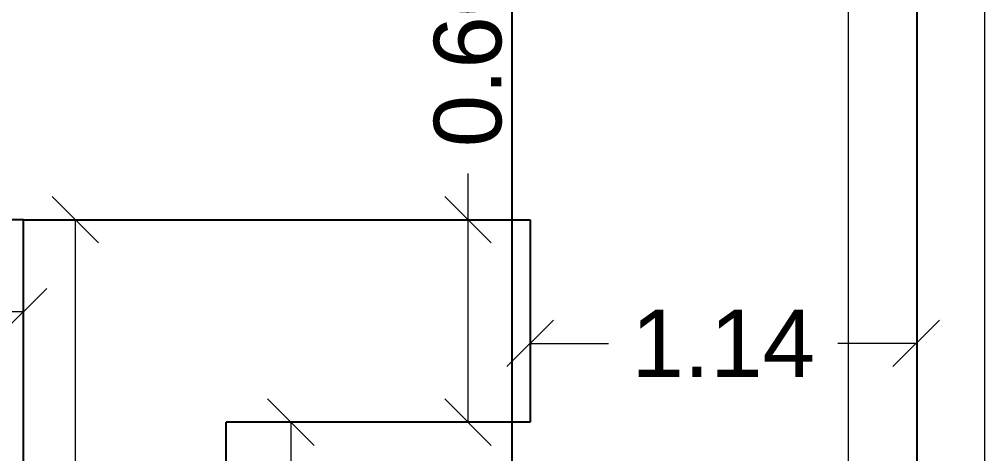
# Model space of a CAD drawing. Header units: metres. Extents: x -355 to 973, y -73 to 238.
# Drawn here: x -273.953 to -271.095, y 101.793 to 103.08 of the extents above; entities that cross this region are included whole.
import ezdxf

# ---------------------------------------------------------------- set-up
doc = ezdxf.new("R2010")
doc.units = ezdxf.units.M
doc.header["$LTSCALE"] = 3
doc.header["$MEASUREMENT"] = 0
doc.linetypes.add('1', pattern=[30, 6, 6, 6, 6, 6])
doc.linetypes.add('ACAD_ISO02W100', pattern=[15, 12, -3])
doc.layers.add('05', color=21, linetype='Continuous', lineweight=5)
doc.layers.add('4', color=4, linetype='ACAD_ISO02W100')
doc.styles.get("Standard").update_dxf_attribs({"font": 'arial.ttf'})
doc.dimstyles.new('ahmad', dxfattribs={"dimtxt": 0.2, "dimasz": 0.1375, "dimexe": 0, "dimexo": 0.0625, "dimgap": 0.09, "dimtad": 0, "dimzin": 0, "dimdsep": 46, "dimtxsty": 'Standard', "dimblk": 'OBLIQUE', "dimcen": 0.09, "dimclrd": 245, "dimclrt": 61, "dimadec": 0, "dimazin": 0, "dimtfac": 1, "dimtofl": 0, "dimtmove": 0, "dimatfit": 3, "dimldrblk": 'OBLIQUE', "dimfxl": 0, "dimfxlon": 1, "dimtolj": 1, "dimtzin": 0, "dimlwd": 13, "dimarcsym": 0})

# ---------------------------------------------------------------- blocks, each defined once
blk = doc.blocks.new('_Oblique')
at = {"color": 0, "linetype": 'ByBlock', "lineweight": -2}
blk.add_line((-0.5, -0.5), (0.5, 0.5), dxfattribs=at)
blk = doc.blocks.new('*D582')
at = {"color": 245, "lineweight": 13, "transparency": 16777216}
for p, q in [((-271.4979, 109.6861), (-271.4979, 104.4038)), ((-271.4979, 98.2861), (-271.4979, 103.5684))]:
    blk.add_line(p, q, dxfattribs=at)
at = {"layer": 'Defpoints', "color": 0, "transparency": 16777216}
for p in [(-271.2949, 109.6861), (-271.4979, 98.2861), (-271.2979, 98.2861)]:
    blk.add_point(p, dxfattribs=at)
at = {"color": 245, "lineweight": 13, "transparency": 16777216, "xscale": 0.1375, "yscale": 0.1375, "zscale": 0.1375}
for p, rotation in [((-271.4979, 109.6861), 90), ((-271.4979, 98.2861), 270)]:
    blk.add_blockref('_Oblique', p, dxfattribs=dict(at, rotation=rotation))
at = {"color": 61, "transparency": 16777216, "insert": (-271.4979, 103.9861), "char_height": 0.2, "attachment_point": 5, "rotation": 90}
blk.add_mtext('\\A1;11.40', dxfattribs=at)
blk = doc.blocks.new('*D623')
at = {"layer": '4', "color": 245, "lineweight": 13, "transparency": 16777216}
for p, q in [((-275.3407, 102.2134), (-274.9807, 102.2134)), ((-273.9407, 102.2134), (-274.3007, 102.2134))]:
    blk.add_line(p, q, dxfattribs=at)
at = {"layer": 'Defpoints', "color": 0, "transparency": 16777216}
for p in [(-275.3407, 102.3861), (-273.9407, 102.3861), (-275.3407, 102.2134)]:
    blk.add_point(p, dxfattribs=at)
at = {"layer": '4', "color": 245, "lineweight": 13, "transparency": 16777216, "xscale": 0.1375, "yscale": 0.1375, "zscale": 0.1375, "rotation": 180}
blk.add_blockref('_Oblique', (-275.3407, 102.2134), dxfattribs=at)
at = {"layer": '4', "color": 245, "lineweight": 13, "transparency": 16777216, "xscale": 0.1375, "yscale": 0.1375, "zscale": 0.1375}
blk.add_blockref('_Oblique', (-273.9407, 102.2134), dxfattribs=at)
at = {"layer": '4', "color": 61, "transparency": 16777216, "insert": (-274.6407, 102.2134), "char_height": 0.2, "attachment_point": 5}
blk.add_mtext('\\A1;1.40', dxfattribs=at)
blk = doc.blocks.new('*D626')
at = {"layer": '4', "color": 245, "lineweight": 13, "transparency": 16777216}
for p, q in [((-272.4407, 102.1198), (-272.2092, 102.1198)), ((-271.2979, 102.1198), (-271.5294, 102.1198))]:
    blk.add_line(p, q, dxfattribs=at)
at = {"layer": 'Defpoints', "color": 0, "transparency": 16777216}
for p in [(-272.4407, 102.1861), (-271.2979, 102.1861), (-271.2979, 102.1198)]:
    blk.add_point(p, dxfattribs=at)
at = {"layer": '4', "color": 245, "lineweight": 13, "transparency": 16777216, "xscale": 0.1375, "yscale": 0.1375, "zscale": 0.1375, "rotation": 180}
blk.add_blockref('_Oblique', (-272.4407, 102.1198), dxfattribs=at)
at = {"layer": '4', "color": 245, "lineweight": 13, "transparency": 16777216, "xscale": 0.1375, "yscale": 0.1375, "zscale": 0.1375}
blk.add_blockref('_Oblique', (-271.2979, 102.1198), dxfattribs=at)
at = {"layer": '4', "color": 61, "transparency": 16777216, "insert": (-271.8693, 102.1198), "char_height": 0.2, "attachment_point": 5}
blk.add_mtext('\\A1;1.14', dxfattribs=at)
blk = doc.blocks.new('*D628')
at = {"layer": '4', "color": 245, "lineweight": 13, "transparency": 16777216}
for p, q in [((-273.1492, 101.8861), (-273.1492, 101.0133)), ((-273.1492, 99.4361), (-273.1492, 100.3089))]:
    blk.add_line(p, q, dxfattribs=at)
at = {"layer": 'Defpoints', "color": 0, "transparency": 16777216}
for p in [(-273.3407, 101.8861), (-273.1492, 101.8861), (-273.3407, 99.4361)]:
    blk.add_point(p, dxfattribs=at)
at = {"layer": '4', "color": 245, "lineweight": 13, "transparency": 16777216, "xscale": 0.1375, "yscale": 0.1375, "zscale": 0.1375}
for p, rotation in [((-273.1492, 101.8861), 90), ((-273.1492, 99.4361), 270)]:
    blk.add_blockref('_Oblique', p, dxfattribs=dict(at, rotation=rotation))
at = {"layer": '4', "color": 61, "transparency": 16777216, "insert": (-273.1492, 100.6611), "char_height": 0.2, "attachment_point": 5, "rotation": 90}
blk.add_mtext('\\A1;2.45', dxfattribs=at)
blk = doc.blocks.new('*D629')
at = {"layer": '4', "color": 245, "lineweight": 13, "transparency": 16777216}
for p, q in [((-272.6246, 102.4861), (-272.6246, 102.6236)), ((-272.6246, 101.8861), (-272.6246, 102.4861))]:
    blk.add_line(p, q, dxfattribs=at)
at = {"layer": 'Defpoints', "color": 0, "transparency": 16777216}
for p in [(-272.6246, 102.4861), (-272.4407, 102.4861), (-272.4407, 101.8861)]:
    blk.add_point(p, dxfattribs=at)
at = {"layer": '4', "color": 245, "lineweight": 13, "transparency": 16777216, "xscale": 0.1375, "yscale": 0.1375, "zscale": 0.1375}
for p, rotation in [((-272.6246, 102.4861), 90), ((-272.6246, 101.8861), 270)]:
    blk.add_blockref('_Oblique', p, dxfattribs=dict(at, rotation=rotation))
at = {"layer": '4', "color": 61, "transparency": 16777216, "insert": (-272.6246, 102.973), "char_height": 0.2, "attachment_point": 5, "rotation": 90}
blk.add_mtext('\\A1;0.60', dxfattribs=at)
blk = doc.blocks.new('*D655')
at = {"color": 245, "lineweight": 13, "transparency": 16777216}
for p, q in [((-273.7876, 102.4861), (-273.7876, 101.2355)), ((-273.7876, 99.2861), (-273.7876, 100.5368))]:
    blk.add_line(p, q, dxfattribs=at)
at = {"layer": 'Defpoints', "color": 0, "transparency": 16777216}
for p in [(-273.9407, 102.4861), (-273.9407, 99.2861), (-273.7876, 99.2861)]:
    blk.add_point(p, dxfattribs=at)
at = {"color": 245, "lineweight": 13, "transparency": 16777216, "xscale": 0.1375, "yscale": 0.1375, "zscale": 0.1375}
for p, rotation in [((-273.7876, 102.4861), 90), ((-273.7876, 99.2861), 270)]:
    blk.add_blockref('_Oblique', p, dxfattribs=dict(at, rotation=rotation))
at = {"color": 61, "transparency": 16777216, "insert": (-273.7876, 100.8861), "char_height": 0.2, "attachment_point": 5, "rotation": 90}
blk.add_mtext('\\A1;3.20', dxfattribs=at)

msp = doc.modelspace()

# ---------------------------------------------------------------- linework, layer by layer
at = {"color": 240, "true_color": 0xed1f24}
msp.add_line((-272.4947, 119.0343), (-272.4947, 95.7213), dxfattribs=at)
msp.add_line((-271.2949, 99.4361), (-271.2949, 109.6861))
at = {"layer": '05', "color": 0, "linetype": '1'}
for points in [[(-271.0949, 97.8861), (-271.0949, 114.8861), (-283.9719, 114.8861), (-283.9719, 97.8861)], [(-271.2949, 99.4361), (-271.2949, 114.6861), (-283.7719, 114.6861), (-283.7719, 102.3279)]]:
    msp.add_lwpolyline(points, dxfattribs=at)
at = {"layer": '4', "color": 0}
for p, q in [((-273.9407, 102.4861), (-275.3407, 102.4861)), ((-273.9407, 101.1861), (-273.9407, 102.4861)), ((-273.9407, 102.4861), (-272.4407, 102.4861)), ((-272.4407, 102.4861), (-272.4407, 101.8861)), ((-273.3407, 99.4361), (-273.3407, 101.8861)), ((-272.4407, 101.8861), (-273.3407, 101.8861))]:
    msp.add_line(p, q, dxfattribs=at)

# ---------------------------------------------------------------- dimensions: what is measured, and where the dimension line sits
for base, p1, p2, picture, middle in [((-271.4979, 98.2861), (-271.2949, 109.6861), (-271.2979, 98.2861), '*D582', (-271.4979, 103.9861)), ((-273.7876, 99.2861), (-273.9407, 102.4861), (-273.9407, 99.2861), '*D655', (-273.7876, 100.8861))]:
    dim = msp.add_linear_dim(base=base, p1=p1, p2=p2, angle=90, dimstyle='ahmad')
    dim.commit()
    dim.dimension.update_dxf_attribs({"geometry": picture, "text_midpoint": middle})
for base, p1, p2, picture, middle in [((-272.6246, 102.4861), (-272.4407, 101.8861), (-272.4407, 102.4861), '*D629', (-272.6246, 102.973)), ((-273.1492, 101.8861), (-273.3407, 99.4361), (-273.3407, 101.8861), '*D628', (-273.1492, 100.6611))]:
    dim = msp.add_linear_dim(base=base, p1=p1, p2=p2, angle=90, dimstyle='ahmad', dxfattribs=at)
    dim.commit()
    dim.dimension.update_dxf_attribs({"geometry": picture, "text_midpoint": middle})
for base, p1, p2, picture, middle in [((-275.3407, 102.2134), (-273.9407, 102.3861), (-275.3407, 102.3861), '*D623', (-274.6407, 102.2134)), ((-271.2979, 102.1198), (-272.4407, 102.1861), (-271.2979, 102.1861), '*D626', (-271.8693, 102.1198))]:
    dim = msp.add_linear_dim(base=base, p1=p1, p2=p2, dimstyle='ahmad', dxfattribs=at)
    dim.commit()
    dim.dimension.update_dxf_attribs({"geometry": picture, "text_midpoint": middle})

doc.saveas('drawing.dxf')
